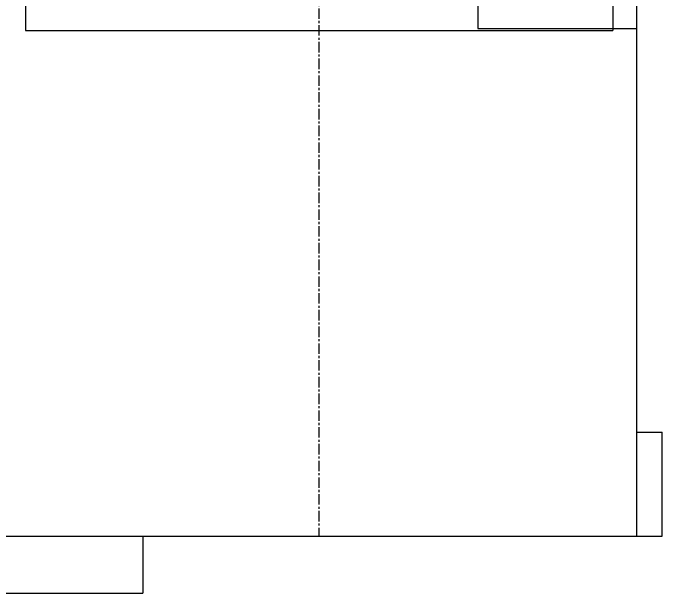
# Model space of a CAD drawing. Header units: inches. Extents: x -89 to 2397, y -1685 to 216.
# Drawn here: x 487.9 to 565.4, y 9.4 to 78.7 of the extents above; entities that cross this region are included whole.
import ezdxf

# ---------------------------------------------------------------- set-up
doc = ezdxf.new("R2010")
doc.units = ezdxf.units.IN
doc.header["$MEASUREMENT"] = 0
doc.linetypes.add('CENTER', pattern=[2, 1.25, -0.25, 0.25, -0.25])
doc.layers.add('PCB', color=4, linetype='Continuous')

msp = doc.modelspace()

# ---------------------------------------------------------------- linework, layer by layer
for p, q in [((562.393, 16.244), (562.393, 185.344)), ((543.393, 126.838), (543.393, 76.838)), ((543.393, 76.838), (562.393, 76.838)), ((562.393, 28.663), (565.393, 28.66)), ((565.393, 16.244), (565.393, 28.66)), ((461.742, 16.244), (565.393, 16.244)), ((503.393, 16.244), (503.393, 9.444)), ((461.742, 9.444), (503.393, 9.444))]:
    msp.add_line(p, q)
at = {"linetype": 'CENTER'}
msp.add_line((524.393, 181.244), (524.393, 16.244), dxfattribs=at)
at = {"layer": 'PCB', "linetype": 'Continuous'}
for p, q in [((489.349, 126.838), (489.349, 76.598)), ((559.509, 126.838), (559.509, 76.598)), ((489.349, 76.598), (559.509, 76.598))]:
    msp.add_line(p, q, dxfattribs=at)

doc.saveas('drawing.dxf')
